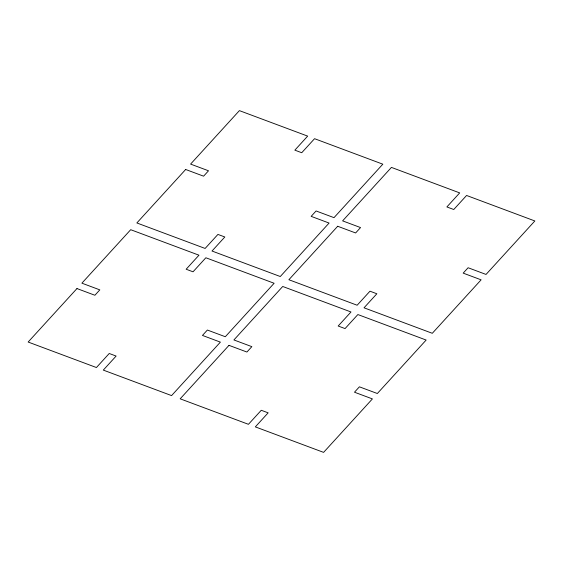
<?xml version="1.0" encoding="UTF-8"?>
<svg xmlns="http://www.w3.org/2000/svg" width="563" height="563" viewBox="0 0 563 563"><rect width="100%" height="100%" fill="white"/><g stroke="black" fill="none" stroke-linecap="round" stroke-linejoin="round"><path stroke-width="0.84" d="M76.962 288.559L28.15 342.037L96.421 367.533L109.236 353.487L116.119 356.062L103.303 370.102L171.574 395.599L220.386 342.128L202.455 335.428L207.381 330.038L225.306 336.737L274.118 283.266L205.854 257.763L193.032 271.809L186.149 269.234L198.971 255.194L130.7 229.697L81.888 283.168L99.813 289.868L94.894 295.258L76.962 288.559M185.663 169.484L136.851 222.955L205.122 248.452L217.937 234.412L224.827 236.981L212.005 251.028L280.275 276.524L329.088 223.054L311.156 216.354L316.082 210.963L334.007 217.656L382.826 164.185L314.555 138.688L301.733 152.728L294.85 150.159L307.672 136.119L239.402 110.622L190.59 164.093L208.514 170.786L203.595 176.177L185.663 169.484M228.993 345.344L180.174 398.815L248.445 424.312L261.267 410.272L268.15 412.841L255.328 426.881L323.598 452.378L372.41 398.907L354.486 392.214L359.405 386.823L377.337 393.516L426.149 340.045L357.878 314.548L345.063 328.588L338.173 326.019L350.995 311.972L282.725 286.476L233.912 339.946L251.844 346.646L246.918 352.037L228.993 345.344M337.694 226.263L288.882 279.734L357.146 305.237L369.968 291.191L376.851 293.766L364.029 307.806L432.3 333.303L481.112 279.832L463.187 273.132L468.106 267.742L486.038 274.441L534.85 220.963L466.579 195.467L453.764 209.513L446.881 206.938L459.697 192.898L391.426 167.401L342.614 220.872L360.545 227.572L355.619 232.962L337.694 226.263"/></g></svg>
